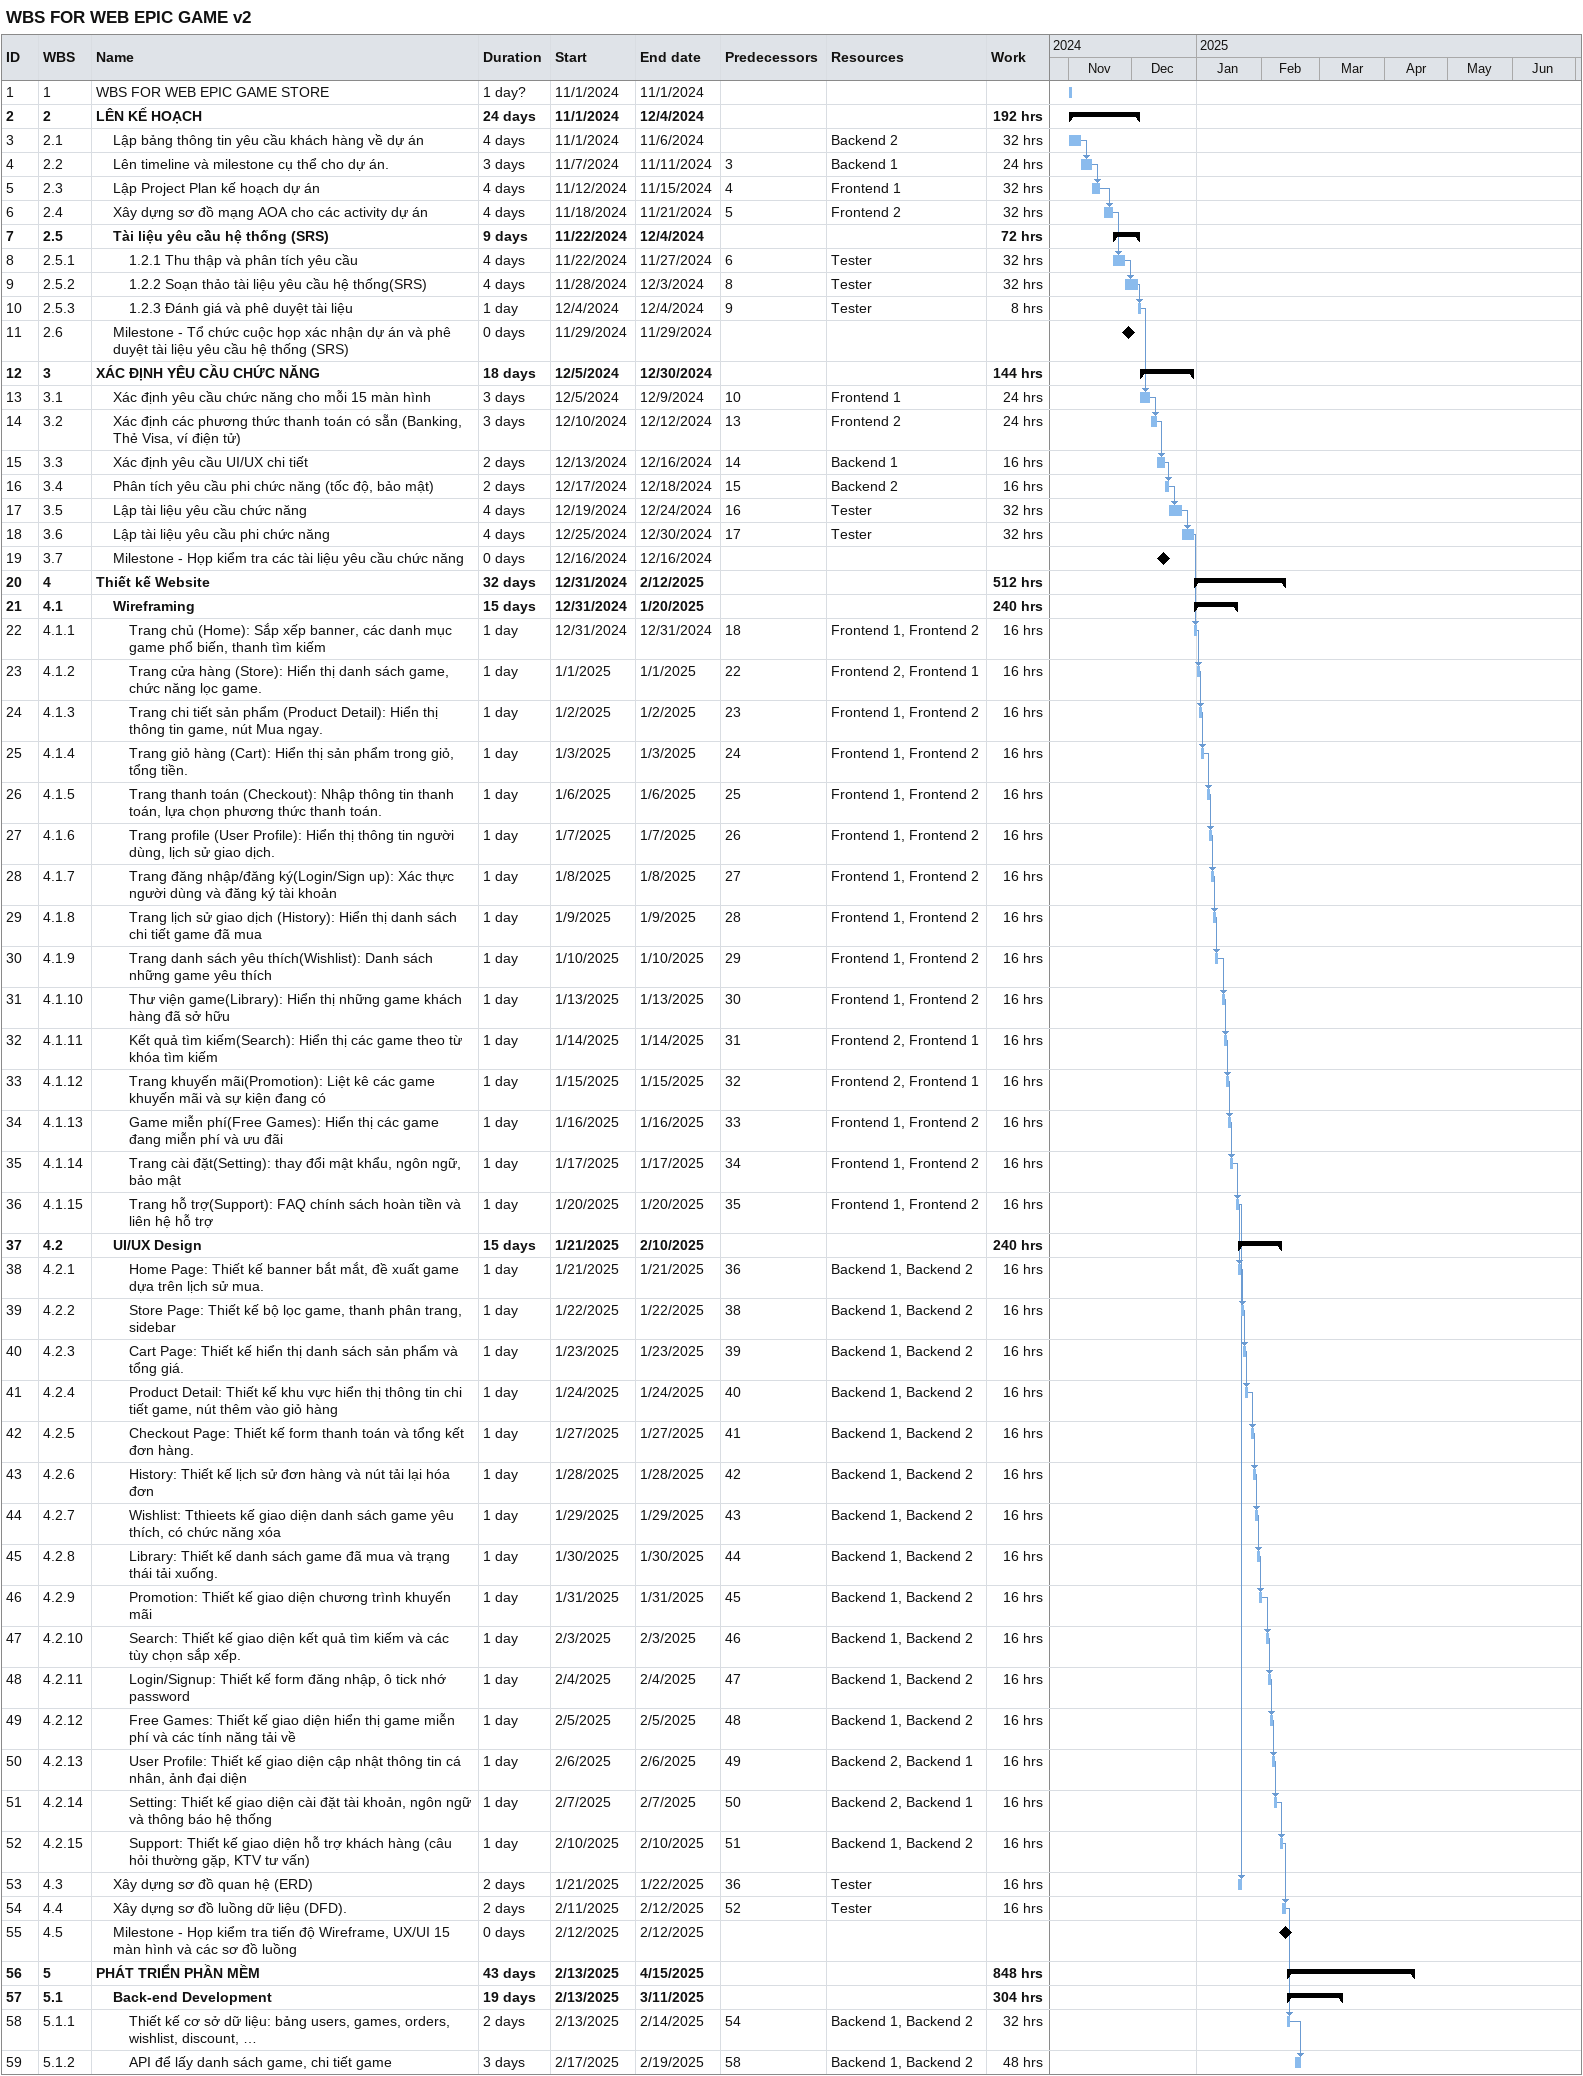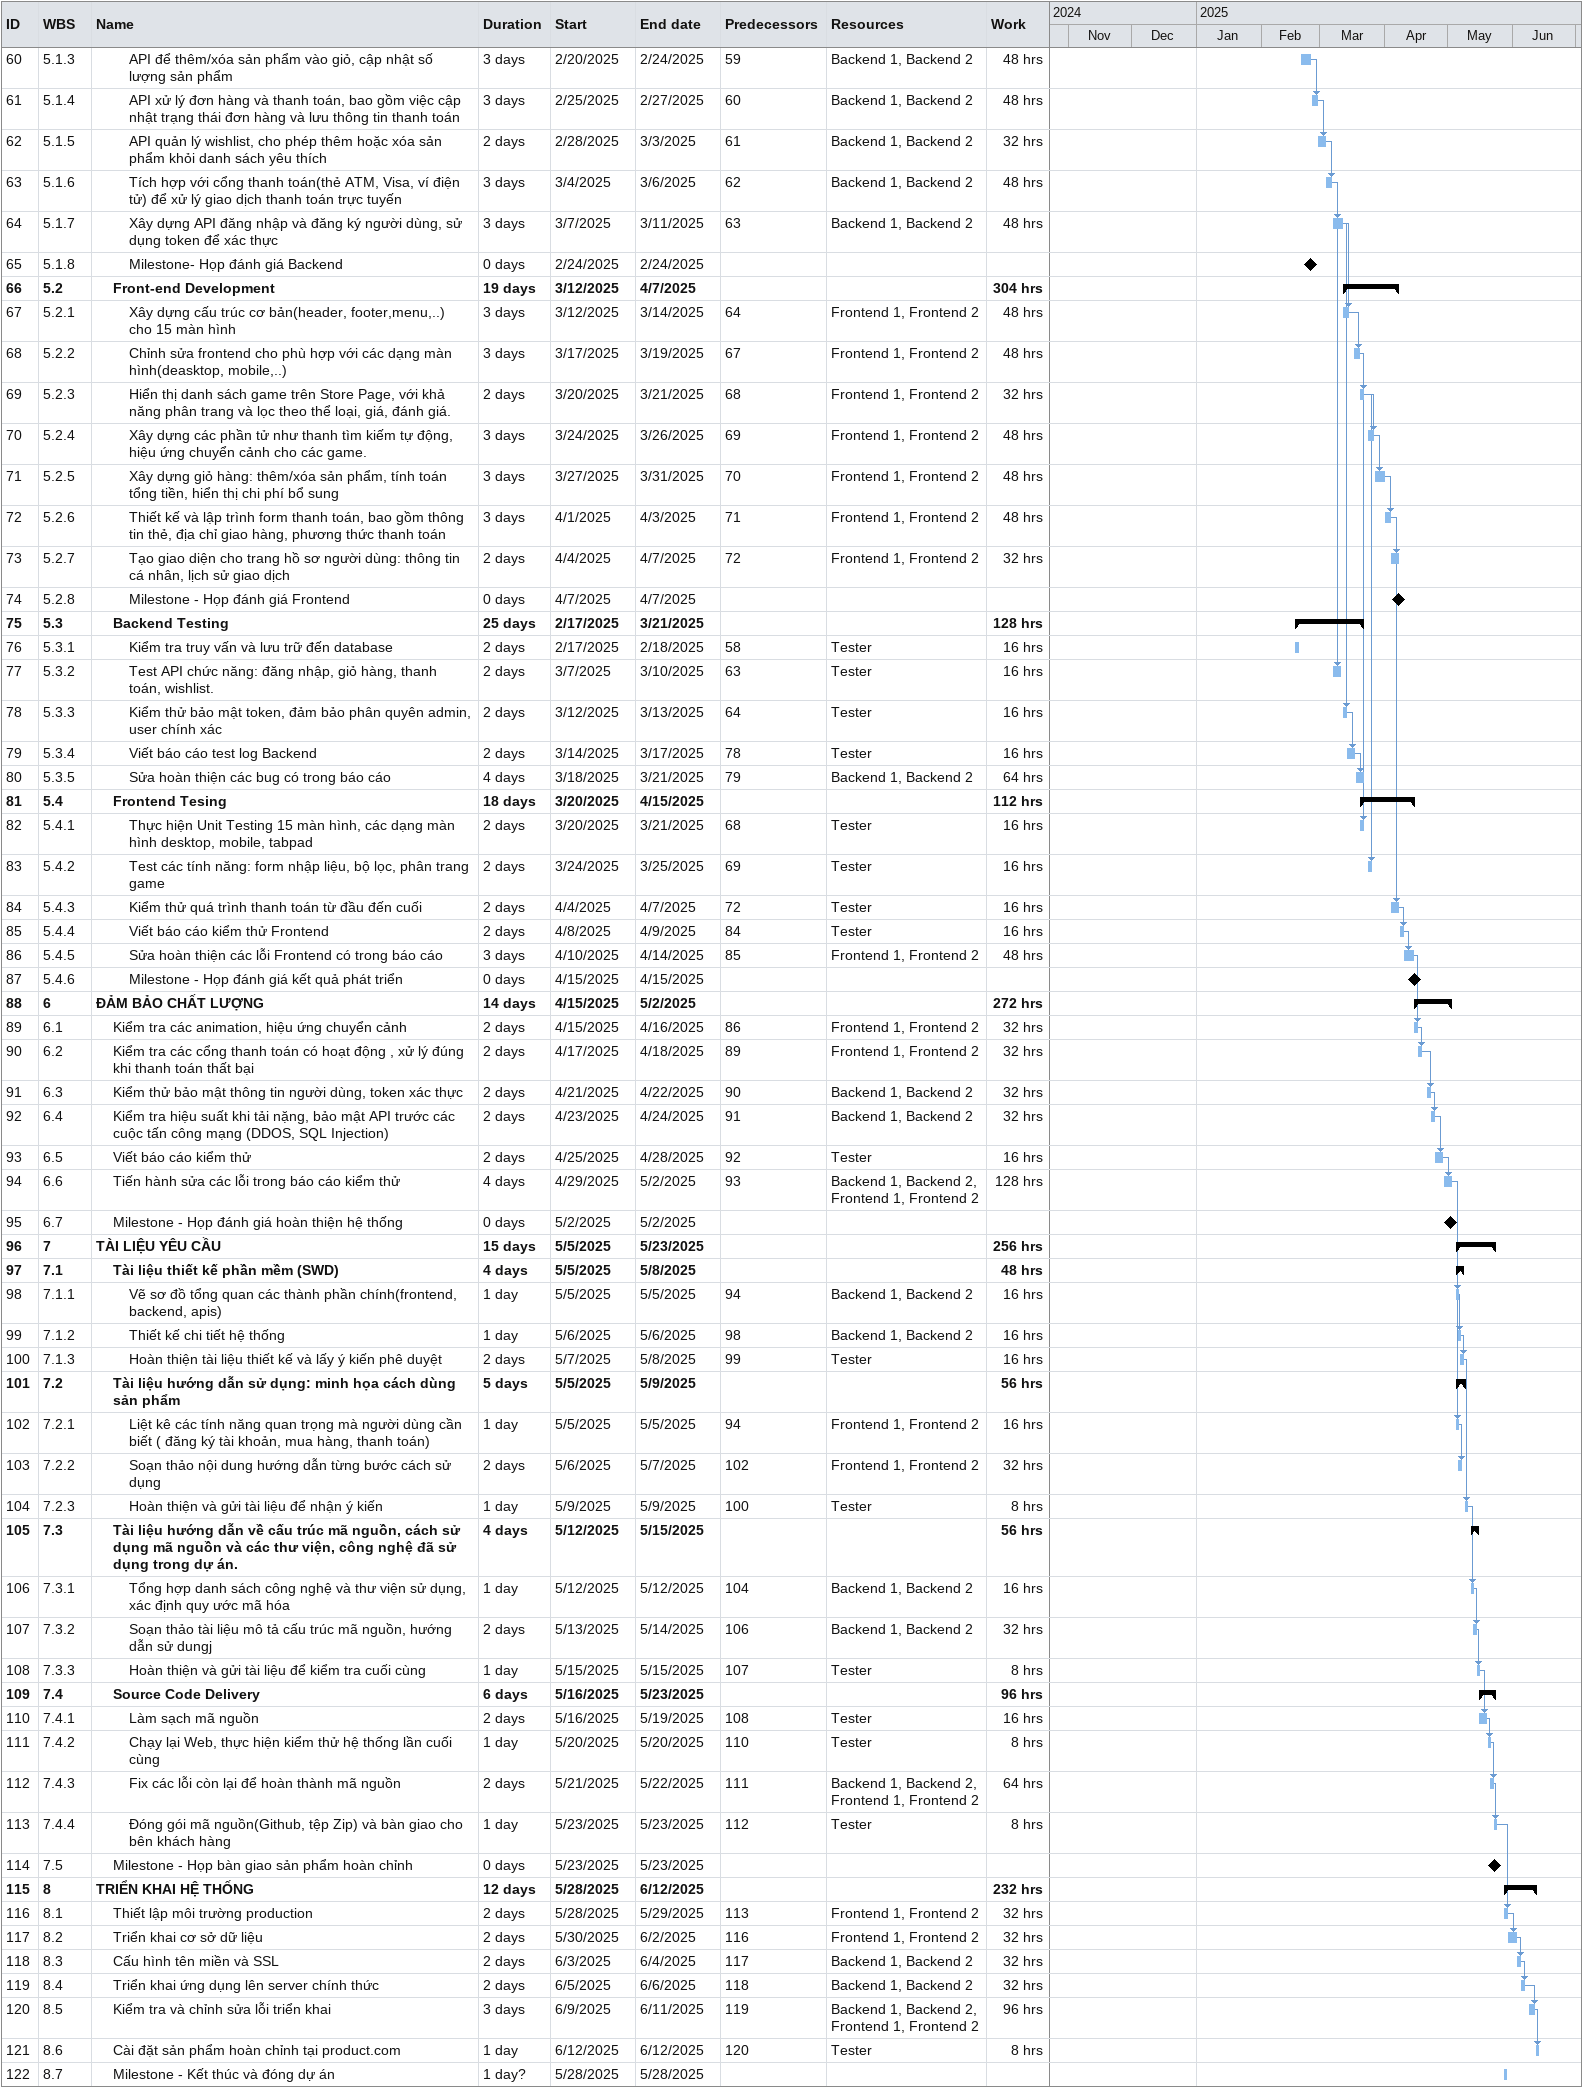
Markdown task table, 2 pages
WBS FOR WEB EPIC GAME v2

| ID | WBS | Task | Duration | Start | Finish | Predecessors | Resources | Work (h) |
|---|---|---|---|---|---|---|---|---|
| 1 | 1 | WBS FOR WEB EPIC GAME STORE | 1d? | 2024-11-01 | 2024-11-01 |  |  |  |
| 2 | 2 | **LÊN KẾ HOẠCH** | 24d | 2024-11-01 | 2024-12-04 |  |  | 192 |
| 3 | 2.1 | Lập bảng thông tin yêu cầu khách hàng về dự án | 4d | 2024-11-01 | 2024-11-06 |  | Backend 2 | 32 |
| 4 | 2.2 | Lên timeline và milestone cụ thể cho dự án. | 3d | 2024-11-07 | 2024-11-11 | 3 | Backend 1 | 24 |
| 5 | 2.3 | Lập Project Plan kế hoạch dự án | 4d | 2024-11-12 | 2024-11-15 | 4 | Frontend 1 | 32 |
| 6 | 2.4 | Xây dựng sơ đồ mạng AOA cho các activity dự án | 4d | 2024-11-18 | 2024-11-21 | 5 | Frontend 2 | 32 |
| 7 | 2.5 | **Tài liệu yêu cầu hệ thống (SRS)** | 9d | 2024-11-22 | 2024-12-04 |  |  | 72 |
| 8 | 2.5.1 | 1.2.1 Thu thập và phân tích yêu cầu | 4d | 2024-11-22 | 2024-11-27 | 6 | Tester | 32 |
| 9 | 2.5.2 | 1.2.2 Soạn thảo tài liệu yêu cầu hệ thống(SRS) | 4d | 2024-11-28 | 2024-12-03 | 8 | Tester | 32 |
| 10 | 2.5.3 | 1.2.3 Đánh giá và phê duyệt tài liệu | 1d | 2024-12-04 | 2024-12-04 | 9 | Tester | 8 |
| 11 | 2.6 | Milestone - Tổ chức cuộc họp xác nhận dự án và phê duyệt tài liệu yêu cầu hệ thống (SRS) | 0d | 2024-11-29 | 2024-11-29 |  |  |  |
| 12 | 3 | **XÁC ĐỊNH YÊU CẦU CHỨC NĂNG** | 18d | 2024-12-05 | 2024-12-30 |  |  | 144 |
| 13 | 3.1 | Xác định yêu cầu chức năng cho mỗi 15 màn hình | 3d | 2024-12-05 | 2024-12-09 | 10 | Frontend 1 | 24 |
| 14 | 3.2 | Xác định các phương thức thanh toán có sẵn (Banking, Thẻ Visa, ví điện tử) | 3d | 2024-12-10 | 2024-12-12 | 13 | Frontend 2 | 24 |
| 15 | 3.3 | Xác định yêu cầu UI/UX chi tiết | 2d | 2024-12-13 | 2024-12-16 | 14 | Backend 1 | 16 |
| 16 | 3.4 | Phân tích yêu cầu phi chức năng (tốc độ, bảo mật) | 2d | 2024-12-17 | 2024-12-18 | 15 | Backend 2 | 16 |
| 17 | 3.5 | Lập tài liệu yêu cầu chức năng | 4d | 2024-12-19 | 2024-12-24 | 16 | Tester | 32 |
| 18 | 3.6 | Lập tài liệu yêu cầu phi chức năng | 4d | 2024-12-25 | 2024-12-30 | 17 | Tester | 32 |
| 19 | 3.7 | Milestone - Họp kiểm tra các tài liệu yêu cầu chức năng | 0d | 2024-12-16 | 2024-12-16 |  |  |  |
| 20 | 4 | **Thiết kế Website** | 32d | 2024-12-31 | 2025-02-12 |  |  | 512 |
| 21 | 4.1 | **Wireframing** | 15d | 2024-12-31 | 2025-01-20 |  |  | 240 |
| 22 | 4.1.1 | Trang chủ (Home): Sắp xếp banner, các danh mục game phổ biến, thanh tìm kiếm | 1d | 2024-12-31 | 2024-12-31 | 18 | Frontend 1, Frontend 2 | 16 |
| 23 | 4.1.2 | Trang cửa hàng (Store): Hiển thị danh sách game, chức năng lọc game. | 1d | 2025-01-01 | 2025-01-01 | 22 | Frontend 2, Frontend 1 | 16 |
| 24 | 4.1.3 | Trang chi tiết sản phẩm (Product Detail): Hiển thị thông tin game, nút Mua ngay. | 1d | 2025-01-02 | 2025-01-02 | 23 | Frontend 1, Frontend 2 | 16 |
| 25 | 4.1.4 | Trang giỏ hàng (Cart): Hiển thị sản phẩm trong giỏ, tổng tiền. | 1d | 2025-01-03 | 2025-01-03 | 24 | Frontend 1, Frontend 2 | 16 |
| 26 | 4.1.5 | Trang thanh toán (Checkout): Nhập thông tin thanh toán, lựa chọn phương thức thanh toán. | 1d | 2025-01-06 | 2025-01-06 | 25 | Frontend 1, Frontend 2 | 16 |
| 27 | 4.1.6 | Trang profile (User Profile): Hiển thị thông tin người dùng, lịch sử giao dịch. | 1d | 2025-01-07 | 2025-01-07 | 26 | Frontend 1, Frontend 2 | 16 |
| 28 | 4.1.7 | Trang đăng nhập/đăng ký(Login/Sign up): Xác thực người dùng và đăng ký tài khoản | 1d | 2025-01-08 | 2025-01-08 | 27 | Frontend 1, Frontend 2 | 16 |
| 29 | 4.1.8 | Trang lịch sử giao dịch (History): Hiển thị danh sách chi tiết game đã mua | 1d | 2025-01-09 | 2025-01-09 | 28 | Frontend 1, Frontend 2 | 16 |
| 30 | 4.1.9 | Trang danh sách yêu thích(Wishlist): Danh sách những game yêu thích | 1d | 2025-01-10 | 2025-01-10 | 29 | Frontend 1, Frontend 2 | 16 |
| 31 | 4.1.10 | Thư viện game(Library): Hiển thị những game khách hàng đã sở hữu | 1d | 2025-01-13 | 2025-01-13 | 30 | Frontend 1, Frontend 2 | 16 |
| 32 | 4.1.11 | Kết quả tìm kiếm(Search): Hiển thị các game theo từ khóa tìm kiếm | 1d | 2025-01-14 | 2025-01-14 | 31 | Frontend 2, Frontend 1 | 16 |
| 33 | 4.1.12 | Trang khuyến mãi(Promotion): Liệt kê các game khuyến mãi và sự kiện đang có | 1d | 2025-01-15 | 2025-01-15 | 32 | Frontend 2, Frontend 1 | 16 |
| 34 | 4.1.13 | Game miễn phí(Free Games): Hiển thị các game đang miễn phí và ưu đãi | 1d | 2025-01-16 | 2025-01-16 | 33 | Frontend 1, Frontend 2 | 16 |
| 35 | 4.1.14 | Trang cài đặt(Setting): thay đổi mật khẩu, ngôn ngữ, bảo mật | 1d | 2025-01-17 | 2025-01-17 | 34 | Frontend 1, Frontend 2 | 16 |
| 36 | 4.1.15 | Trang hỗ trợ(Support): FAQ chính sách hoàn tiền và liên hệ hỗ trợ | 1d | 2025-01-20 | 2025-01-20 | 35 | Frontend 1, Frontend 2 | 16 |
| 37 | 4.2 | **UI/UX Design** | 15d | 2025-01-21 | 2025-02-10 |  |  | 240 |
| 38 | 4.2.1 | Home Page: Thiết kế banner bắt mắt, đề xuất game dựa trên lịch sử mua. | 1d | 2025-01-21 | 2025-01-21 | 36 | Backend 1, Backend 2 | 16 |
| 39 | 4.2.2 | Store Page: Thiết kế bộ lọc game, thanh phân trang, sidebar | 1d | 2025-01-22 | 2025-01-22 | 38 | Backend 1, Backend 2 | 16 |
| 40 | 4.2.3 | Cart Page: Thiết kế hiển thị danh sách sản phẩm và tổng giá. | 1d | 2025-01-23 | 2025-01-23 | 39 | Backend 1, Backend 2 | 16 |
| 41 | 4.2.4 | Product Detail: Thiết kế khu vực hiển thị thông tin chi tiết game, nút thêm vào giỏ hàng | 1d | 2025-01-24 | 2025-01-24 | 40 | Backend 1, Backend 2 | 16 |
| 42 | 4.2.5 | Checkout Page: Thiết kế form thanh toán và tổng kết đơn hàng. | 1d | 2025-01-27 | 2025-01-27 | 41 | Backend 1, Backend 2 | 16 |
| 43 | 4.2.6 | History: Thiết kế lịch sử đơn hàng và nút tải lại hóa đơn | 1d | 2025-01-28 | 2025-01-28 | 42 | Backend 1, Backend 2 | 16 |
| 44 | 4.2.7 | Wishlist: Tthieets kế giao diện danh sách game yêu thích, có chức năng xóa | 1d | 2025-01-29 | 2025-01-29 | 43 | Backend 1, Backend 2 | 16 |
| 45 | 4.2.8 | Library: Thiết kế danh sách game đã mua và trạng thái tải xuống. | 1d | 2025-01-30 | 2025-01-30 | 44 | Backend 1, Backend 2 | 16 |
| 46 | 4.2.9 | Promotion: Thiết kế giao diện chương trình khuyến mãi | 1d | 2025-01-31 | 2025-01-31 | 45 | Backend 1, Backend 2 | 16 |
| 47 | 4.2.10 | Search: Thiết kế giao diện kết quả tìm kiếm và các tùy chọn sắp xếp. | 1d | 2025-02-03 | 2025-02-03 | 46 | Backend 1, Backend 2 | 16 |
| 48 | 4.2.11 | Login/Signup: Thiết kế form đăng nhập, ô tick nhớ password | 1d | 2025-02-04 | 2025-02-04 | 47 | Backend 1, Backend 2 | 16 |
| 49 | 4.2.12 | Free Games: Thiết kế giao diện hiển thị game miễn phí và các tính năng tải về | 1d | 2025-02-05 | 2025-02-05 | 48 | Backend 1, Backend 2 | 16 |
| 50 | 4.2.13 | User Profile: Thiết kế giao diện cập nhật thông tin cá nhân, ảnh đại diện | 1d | 2025-02-06 | 2025-02-06 | 49 | Backend 2, Backend 1 | 16 |
| 51 | 4.2.14 | Setting: Thiết kế giao diện cài đặt tài khoản, ngôn ngữ và thông báo hệ thống | 1d | 2025-02-07 | 2025-02-07 | 50 | Backend 2, Backend 1 | 16 |
| 52 | 4.2.15 | Support: Thiết kế giao diện hỗ trợ khách hàng (câu hỏi thường gặp, KTV tư vấn) | 1d | 2025-02-10 | 2025-02-10 | 51 | Backend 1, Backend 2 | 16 |
| 53 | 4.3 | Xây dựng sơ đồ quan hệ (ERD) | 2d | 2025-01-21 | 2025-01-22 | 36 | Tester | 16 |
| 54 | 4.4 | Xây dựng sơ đồ luồng dữ liệu (DFD). | 2d | 2025-02-11 | 2025-02-12 | 52 | Tester | 16 |
| 55 | 4.5 | Milestone - Họp kiểm tra tiến độ Wireframe, UX/UI 15 màn hình và các sơ đồ luồng | 0d | 2025-02-12 | 2025-02-12 |  |  |  |
| 56 | 5 | **PHÁT TRIỂN PHẦN MỀM** | 43d | 2025-02-13 | 2025-04-15 |  |  | 848 |
| 57 | 5.1 | **Back-end Development** | 19d | 2025-02-13 | 2025-03-11 |  |  | 304 |
| 58 | 5.1.1 | Thiết kế cơ sở dữ liệu: bảng users, games, orders, wishlist, discount, … | 2d | 2025-02-13 | 2025-02-14 | 54 | Backend 1, Backend 2 | 32 |
| 59 | 5.1.2 | API để lấy danh sách game, chi tiết game | 3d | 2025-02-17 | 2025-02-19 | 58 | Backend 1, Backend 2 | 48 |
| 60 | 5.1.3 | API để thêm/xóa sản phẩm vào giỏ, cập nhật số lượng sản phẩm | 3d | 2025-02-20 | 2025-02-24 | 59 | Backend 1, Backend 2 | 48 |
| 61 | 5.1.4 | API xử lý đơn hàng và thanh toán, bao gồm việc cập nhật trạng thái đơn hàng và lưu thông tin thanh toán | 3d | 2025-02-25 | 2025-02-27 | 60 | Backend 1, Backend 2 | 48 |
| 62 | 5.1.5 | API quản lý wishlist, cho phép thêm hoặc xóa sản phẩm khỏi danh sách yêu thích | 2d | 2025-02-28 | 2025-03-03 | 61 | Backend 1, Backend 2 | 32 |
| 63 | 5.1.6 | Tích hợp với cổng thanh toán(thẻ ATM, Visa, ví điện tử) để xử lý giao dịch thanh toán trực tuyến | 3d | 2025-03-04 | 2025-03-06 | 62 | Backend 1, Backend 2 | 48 |
| 64 | 5.1.7 | Xây dựng API đăng nhập và đăng ký người dùng, sử dụng token để xác thực | 3d | 2025-03-07 | 2025-03-11 | 63 | Backend 1, Backend 2 | 48 |
| 65 | 5.1.8 | Milestone- Họp đánh giá Backend | 0d | 2025-02-24 | 2025-02-24 |  |  |  |
| 66 | 5.2 | **Front-end Development** | 19d | 2025-03-12 | 2025-04-07 |  |  | 304 |
| 67 | 5.2.1 | Xây dựng cấu trúc cơ bản(header, footer,menu,..) cho 15 màn hình | 3d | 2025-03-12 | 2025-03-14 | 64 | Frontend 1, Frontend 2 | 48 |
| 68 | 5.2.2 | Chỉnh sửa frontend cho phù hợp với các dạng màn hình(deasktop, mobile,..) | 3d | 2025-03-17 | 2025-03-19 | 67 | Frontend 1, Frontend 2 | 48 |
| 69 | 5.2.3 | Hiển thị danh sách game trên Store Page, với khả năng phân trang và lọc theo thể loại, giá, đánh giá. | 2d | 2025-03-20 | 2025-03-21 | 68 | Frontend 1, Frontend 2 | 32 |
| 70 | 5.2.4 | Xây dựng các phần tử như thanh tìm kiếm tự động, hiệu ứng chuyển cảnh cho các game. | 3d | 2025-03-24 | 2025-03-26 | 69 | Frontend 1, Frontend 2 | 48 |
| 71 | 5.2.5 | Xây dựng giỏ hàng: thêm/xóa sản phẩm, tính toán tổng tiền, hiển thị chi phí bổ sung | 3d | 2025-03-27 | 2025-03-31 | 70 | Frontend 1, Frontend 2 | 48 |
| 72 | 5.2.6 | Thiết kế và lập trình form thanh toán, bao gồm thông tin thẻ, địa chỉ giao hàng, phương thức thanh toán | 3d | 2025-04-01 | 2025-04-03 | 71 | Frontend 1, Frontend 2 | 48 |
| 73 | 5.2.7 | Tạo giao diện cho trang hồ sơ người dùng: thông tin cá nhân, lịch sử giao dịch | 2d | 2025-04-04 | 2025-04-07 | 72 | Frontend 1, Frontend 2 | 32 |
| 74 | 5.2.8 | Milestone - Họp đánh giá Frontend | 0d | 2025-04-07 | 2025-04-07 |  |  |  |
| 75 | 5.3 | **Backend Testing** | 25d | 2025-02-17 | 2025-03-21 |  |  | 128 |
| 76 | 5.3.1 | Kiểm tra truy vấn và lưu trữ đến database | 2d | 2025-02-17 | 2025-02-18 | 58 | Tester | 16 |
| 77 | 5.3.2 | Test API chức năng: đăng nhập, giỏ hàng, thanh toán, wishlist. | 2d | 2025-03-07 | 2025-03-10 | 63 | Tester | 16 |
| 78 | 5.3.3 | Kiểm thử bảo mật token, đảm bảo phân quyên admin, user chính xác | 2d | 2025-03-12 | 2025-03-13 | 64 | Tester | 16 |
| 79 | 5.3.4 | Viết báo cáo test log Backend | 2d | 2025-03-14 | 2025-03-17 | 78 | Tester | 16 |
| 80 | 5.3.5 | Sửa hoàn thiện các bug có trong báo cáo | 4d | 2025-03-18 | 2025-03-21 | 79 | Backend 1, Backend 2 | 64 |
| 81 | 5.4 | **Frontend Tesing** | 18d | 2025-03-20 | 2025-04-15 |  |  | 112 |
| 82 | 5.4.1 | Thực hiện Unit Testing 15 màn hình, các dạng màn hình desktop, mobile, tabpad | 2d | 2025-03-20 | 2025-03-21 | 68 | Tester | 16 |
| 83 | 5.4.2 | Test các tính năng: form nhập liệu, bộ lọc, phân trang game | 2d | 2025-03-24 | 2025-03-25 | 69 | Tester | 16 |
| 84 | 5.4.3 | Kiểm thử quá trình thanh toán từ đầu đến cuối | 2d | 2025-04-04 | 2025-04-07 | 72 | Tester | 16 |
| 85 | 5.4.4 | Viết báo cáo kiểm thử Frontend | 2d | 2025-04-08 | 2025-04-09 | 84 | Tester | 16 |
| 86 | 5.4.5 | Sửa hoàn thiện các lỗi Frontend có trong báo cáo | 3d | 2025-04-10 | 2025-04-14 | 85 | Frontend 1, Frontend 2 | 48 |
| 87 | 5.4.6 | Milestone - Họp đánh giá kết quả phát triển | 0d | 2025-04-15 | 2025-04-15 |  |  |  |
| 88 | 6 | **ĐẢM BẢO CHẤT LƯỢNG** | 14d | 2025-04-15 | 2025-05-02 |  |  | 272 |
| 89 | 6.1 | Kiểm tra các animation, hiệu ứng chuyển cảnh | 2d | 2025-04-15 | 2025-04-16 | 86 | Frontend 1, Frontend 2 | 32 |
| 90 | 6.2 | Kiểm tra các cổng thanh toán có hoạt động , xử lý đúng khi thanh toán thất bại | 2d | 2025-04-17 | 2025-04-18 | 89 | Frontend 1, Frontend 2 | 32 |
| 91 | 6.3 | Kiểm thử bảo mật thông tin người dùng, token xác thực | 2d | 2025-04-21 | 2025-04-22 | 90 | Backend 1, Backend 2 | 32 |
| 92 | 6.4 | Kiểm tra hiệu suất khi tải nặng, bảo mật API trước các cuộc tấn công mạng (DDOS, SQL Injection) | 2d | 2025-04-23 | 2025-04-24 | 91 | Backend 1, Backend 2 | 32 |
| 93 | 6.5 | Viết báo cáo kiểm thử | 2d | 2025-04-25 | 2025-04-28 | 92 | Tester | 16 |
| 94 | 6.6 | Tiến hành sửa các lỗi trong báo cáo kiểm thử | 4d | 2025-04-29 | 2025-05-02 | 93 | Backend 1, Backend 2, Frontend 1, Frontend 2 | 128 |
| 95 | 6.7 | Milestone - Họp đánh giá hoàn thiện hệ thống | 0d | 2025-05-02 | 2025-05-02 |  |  |  |
| 96 | 7 | **TÀI LIỆU YÊU CẦU** | 15d | 2025-05-05 | 2025-05-23 |  |  | 256 |
| 97 | 7.1 | **Tài liệu thiết kế phần mềm (SWD)** | 4d | 2025-05-05 | 2025-05-08 |  |  | 48 |
| 98 | 7.1.1 | Vẽ sơ đồ tổng quan các thành phần chính(frontend, backend, apis) | 1d | 2025-05-05 | 2025-05-05 | 94 | Backend 1, Backend 2 | 16 |
| 99 | 7.1.2 | Thiết kế chi tiết hệ thống | 1d | 2025-05-06 | 2025-05-06 | 98 | Backend 1, Backend 2 | 16 |
| 100 | 7.1.3 | Hoàn thiện tài liệu thiết kế và lấy ý kiến phê duyệt | 2d | 2025-05-07 | 2025-05-08 | 99 | Tester | 16 |
| 101 | 7.2 | **Tài liệu hướng dẫn sử dụng: minh họa cách dùng sản phẩm** | 5d | 2025-05-05 | 2025-05-09 |  |  | 56 |
| 102 | 7.2.1 | Liệt kê các tính năng quan trọng mà người dùng cần biết ( đăng ký tài khoản, mua hàng, thanh toán) | 1d | 2025-05-05 | 2025-05-05 | 94 | Frontend 1, Frontend 2 | 16 |
| 103 | 7.2.2 | Soạn thảo nội dung hướng dẫn từng bước cách sử dụng | 2d | 2025-05-06 | 2025-05-07 | 102 | Frontend 1, Frontend 2 | 32 |
| 104 | 7.2.3 | Hoàn thiện và gửi tài liệu để nhận ý kiến | 1d | 2025-05-09 | 2025-05-09 | 100 | Tester | 8 |
| 105 | 7.3 | **Tài liệu hướng dẫn về cấu trúc mã nguồn, cách sử dụng mã nguồn và các thư viện, công nghệ đã sử dụng trong dự án.** | 4d | 2025-05-12 | 2025-05-15 |  |  | 56 |
| 106 | 7.3.1 | Tổng hợp danh sách công nghệ và thư viện sử dụng, xác định quy ước mã hóa | 1d | 2025-05-12 | 2025-05-12 | 104 | Backend 1, Backend 2 | 16 |
| 107 | 7.3.2 | Soạn thảo tài liệu mô tả cấu trúc mã nguồn, hướng dẫn sử dungj | 2d | 2025-05-13 | 2025-05-14 | 106 | Backend 1, Backend 2 | 32 |
| 108 | 7.3.3 | Hoàn thiện và gửi tài liệu để kiểm tra cuối cùng | 1d | 2025-05-15 | 2025-05-15 | 107 | Tester | 8 |
| 109 | 7.4 | **Source Code Delivery** | 6d | 2025-05-16 | 2025-05-23 |  |  | 96 |
| 110 | 7.4.1 | Làm sạch mã nguồn | 2d | 2025-05-16 | 2025-05-19 | 108 | Tester | 16 |
| 111 | 7.4.2 | Chạy lại Web, thực hiện kiểm thử hệ thống lần cuối cùng | 1d | 2025-05-20 | 2025-05-20 | 110 | Tester | 8 |
| 112 | 7.4.3 | Fix các lỗi còn lại để hoàn thành mã nguồn | 2d | 2025-05-21 | 2025-05-22 | 111 | Backend 1, Backend 2, Frontend 1, Frontend 2 | 64 |
| 113 | 7.4.4 | Đóng gói mã nguồn(Github, tệp Zip) và bàn giao cho bên khách hàng | 1d | 2025-05-23 | 2025-05-23 | 112 | Tester | 8 |
| 114 | 7.5 | Milestone - Họp bàn giao sản phẩm hoàn chỉnh | 0d | 2025-05-23 | 2025-05-23 |  |  |  |
| 115 | 8 | **TRIỂN KHAI HỆ THỐNG** | 12d | 2025-05-28 | 2025-06-12 |  |  | 232 |
| 116 | 8.1 | Thiết lập môi trường production | 2d | 2025-05-28 | 2025-05-29 | 113 | Frontend 1, Frontend 2 | 32 |
| 117 | 8.2 | Triển khai cơ sở dữ liệu | 2d | 2025-05-30 | 2025-06-02 | 116 | Frontend 1, Frontend 2 | 32 |
| 118 | 8.3 | Cấu hình tên miền và SSL | 2d | 2025-06-03 | 2025-06-04 | 117 | Backend 1, Backend 2 | 32 |
| 119 | 8.4 | Triển khai ứng dụng lên server chính thức | 2d | 2025-06-05 | 2025-06-06 | 118 | Backend 1, Backend 2 | 32 |
| 120 | 8.5 | Kiểm tra và chỉnh sửa lỗi triển khai | 3d | 2025-06-09 | 2025-06-11 | 119 | Backend 1, Backend 2, Frontend 1, Frontend 2 | 96 |
| 121 | 8.6 | Cài đặt sản phẩm hoàn chỉnh tại product.com | 1d | 2025-06-12 | 2025-06-12 | 120 | Tester | 8 |
| 122 | 8.7 | Milestone - Kết thúc và đóng dự án | 1d? | 2025-05-28 | 2025-05-28 |  |  |  |
